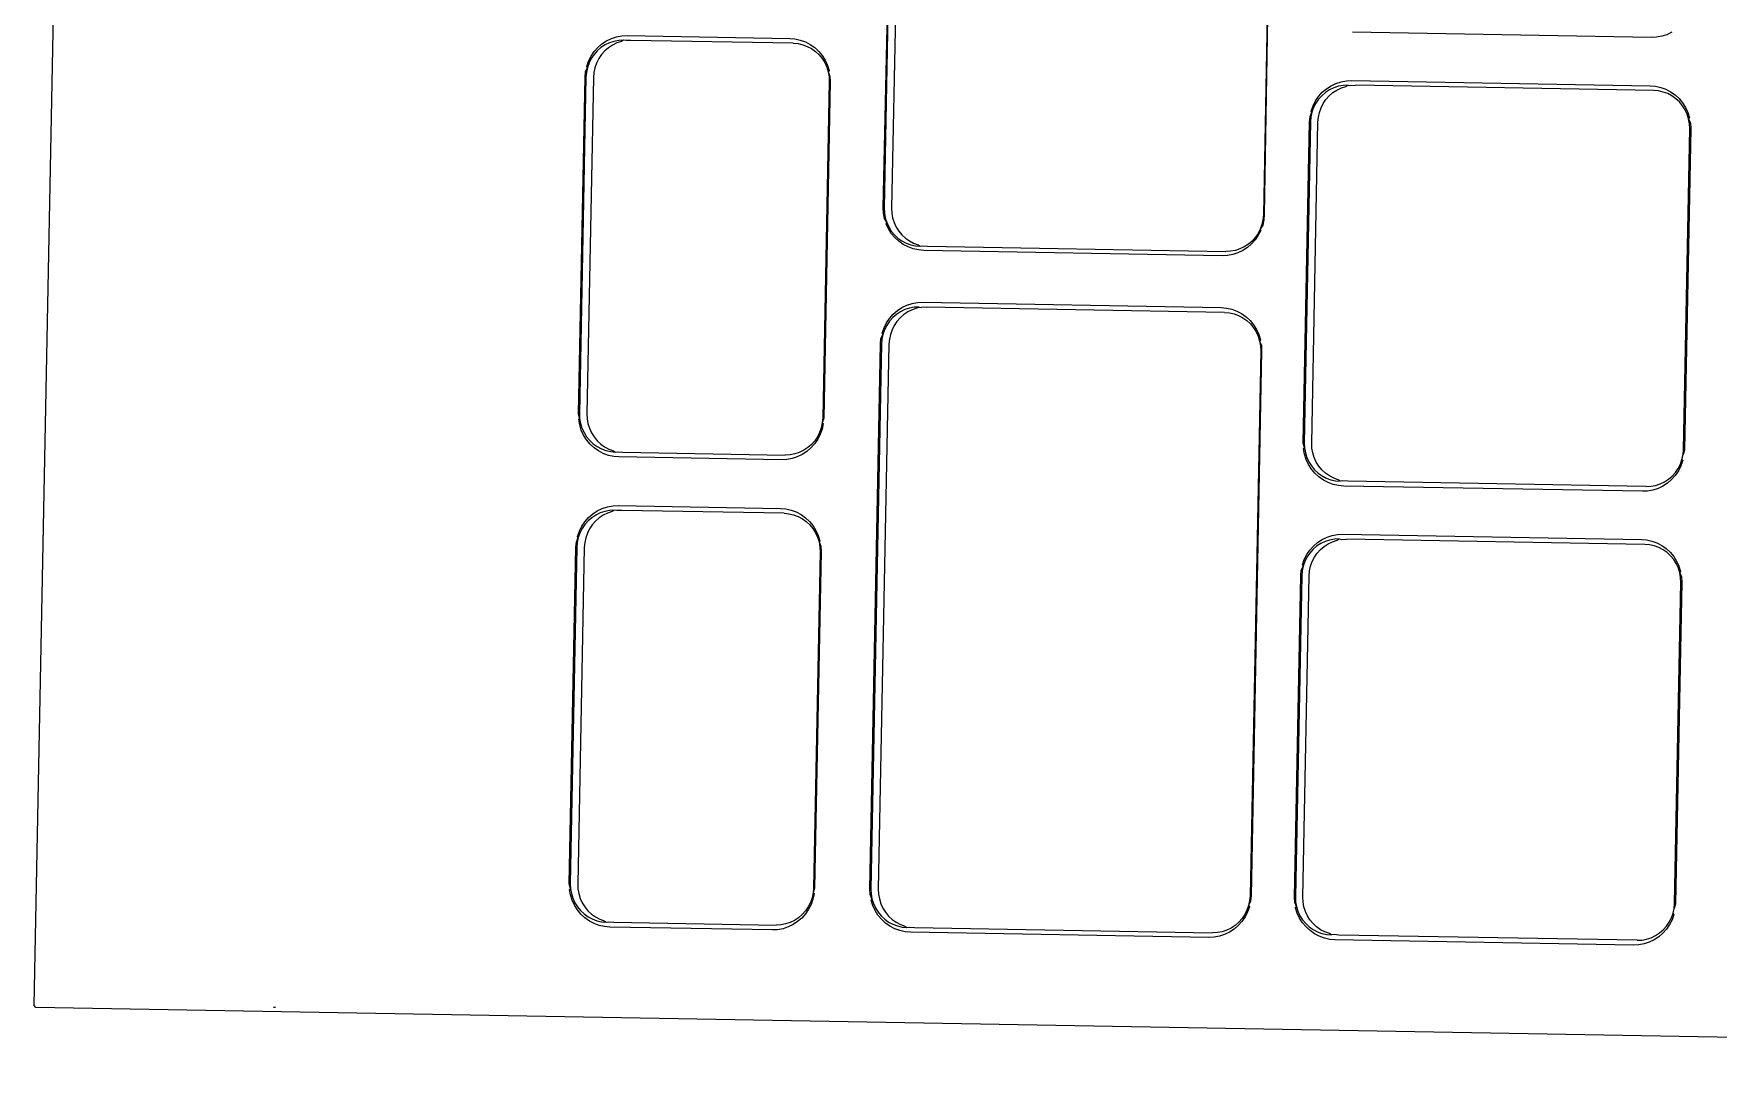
# Model space of a CAD drawing. Header units: millimetres. Extents: x 44692 to 333458, y -26854 to 14445.
# Drawn here: x 314008.7 to 314070.6, y -18852.9 to -18815.2 of the extents above; entities that cross this region are included whole.
import ezdxf

# ---------------------------------------------------------------- set-up
doc = ezdxf.new("R2010")
doc.units = ezdxf.units.MM
doc.header["$LTSCALE"] = 100
doc.layers.add('Muebles', color=112, linetype='Continuous')

msp = doc.modelspace()

# ---------------------------------------------------------------- linework, layer by layer
at = {"layer": 'Muebles'}
for p, q in [((314013.534, -18604.365), (314008.728, -18850.928)), ((314039.952, -18821.621), (314040.217, -18809.832)), ((314040.217, -18809.832), (314039.987, -18821.637)), ((314040.49, -18809.837), (314040.26, -18821.642)), ((314054.154, -18810.078), (314053.924, -18821.883)), ((314054.154, -18810.078), (314053.959, -18821.868)), ((314029.962, -18815.403), (314030.152, -18815.341)), ((314030.152, -18815.341), (314030.348, -18815.305)), ((314030.348, -18815.305), (314030.541, -18815.295)), ((314030.541, -18815.295), (314036.518, -18815.4)), ((314068.178, -18815.369), (314057.206, -18815.175)), ((314068.371, -18815.359), (314068.178, -18815.369)), ((314068.567, -18815.323), (314068.371, -18815.359)), ((314068.757, -18815.262), (314068.567, -18815.323)), ((314068.937, -18815.175), (314068.757, -18815.262)), ((314029.212, -18816.053), (314029.326, -18815.885)), ((314029.324, -18815.99), (314029.223, -18816.139)), ((314029.443, -18815.856), (314029.324, -18815.99)), ((314029.326, -18815.885), (314029.461, -18815.734)), ((314029.579, -18815.739), (314029.443, -18815.856)), ((314029.461, -18815.734), (314029.613, -18815.601)), ((314029.597, -18815.995), (314029.496, -18816.144)), ((314029.727, -18815.641), (314029.579, -18815.739)), ((314029.716, -18815.861), (314029.597, -18815.995)), ((314029.613, -18815.601), (314029.781, -18815.491)), ((314029.852, -18815.744), (314029.716, -18815.861)), ((314029.888, -18815.563), (314029.727, -18815.641)), ((314029.781, -18815.491), (314029.962, -18815.403)), ((314030.001, -18815.645), (314029.852, -18815.744)), ((314030.056, -18815.508), (314029.888, -18815.563)), ((314030.161, -18815.568), (314030.001, -18815.645)), ((314030.23, -18815.475), (314030.056, -18815.508)), ((314030.329, -18815.513), (314030.161, -18815.568)), ((314030.407, -18815.467), (314030.23, -18815.475)), ((314030.407, -18815.467), (314030.329, -18815.513)), ((314030.503, -18815.48), (314030.407, -18815.467)), ((314030.68, -18815.472), (314030.503, -18815.48)), ((314036.645, -18815.577), (314030.68, -18815.472)), ((314036.518, -18815.4), (314036.71, -18815.417)), ((314036.645, -18815.577), (314036.821, -18815.592)), ((314036.71, -18815.417), (314036.905, -18815.46)), ((314036.821, -18815.592), (314036.994, -18815.63)), ((314036.905, -18815.46), (314037.093, -18815.529)), ((314036.994, -18815.63), (314037.16, -18815.691)), ((314037.093, -18815.529), (314037.269, -18815.623)), ((314037.16, -18815.691), (314037.317, -18815.774)), ((314037.269, -18815.623), (314037.433, -18815.739)), ((314037.317, -18815.774), (314037.462, -18815.878)), ((314037.433, -18815.739), (314037.58, -18815.877)), ((314037.462, -18815.878), (314037.593, -18816)), ((314037.58, -18815.877), (314037.709, -18816.033)), ((314037.593, -18816), (314037.707, -18816.138)), ((314029.01, -18816.628), (314029.081, -18816.472)), ((314029.081, -18816.472), (314029.043, -18816.649)), ((314029.053, -18816.428), (314029.12, -18816.235)), ((314029.081, -18816.472), (314029.053, -18816.428)), ((314029.141, -18816.301), (314029.081, -18816.472)), ((314029.12, -18816.235), (314029.212, -18816.053)), ((314029.223, -18816.139), (314029.141, -18816.301)), ((314029.354, -18816.476), (314029.316, -18816.654)), ((314029.414, -18816.306), (314029.354, -18816.476)), ((314029.496, -18816.144), (314029.414, -18816.306)), ((314037.707, -18816.138), (314037.802, -18816.291)), ((314037.709, -18816.033), (314037.816, -18816.205)), ((314037.802, -18816.291), (314037.877, -18816.455)), ((314037.816, -18816.205), (314037.901, -18816.39)), ((314037.877, -18816.455), (314037.931, -18816.628)), ((314037.901, -18816.39), (314037.961, -18816.585)), ((314037.961, -18816.585), (314037.931, -18816.628)), ((314028.752, -18829.199), (314028.993, -18816.826)), ((314029.028, -18816.83), (314028.787, -18829.191)), ((314028.993, -18816.826), (314029.01, -18816.628)), ((314029.043, -18816.649), (314029.028, -18816.83)), ((314029.301, -18816.835), (314029.06, -18829.196)), ((314029.316, -18816.654), (314029.301, -18816.835)), ((314037.97, -18816.987), (314037.729, -18829.349)), ((314038.005, -18816.985), (314037.764, -18829.358)), ((314037.931, -18816.628), (314037.962, -18816.806)), ((314037.931, -18816.628), (314037.996, -18816.786)), ((314037.962, -18816.806), (314037.97, -18816.987)), ((314037.996, -18816.786), (314038.005, -18816.985)), ((314056.244, -18817.249), (314056.412, -18817.14)), ((314056.518, -18817.214), (314056.358, -18817.291)), ((314056.412, -18817.14), (314056.592, -18817.053)), ((314056.686, -18817.159), (314056.518, -18817.214)), ((314056.592, -18817.053), (314056.782, -18816.992)), ((314056.631, -18817.296), (314056.791, -18817.219)), ((314056.86, -18817.127), (314056.686, -18817.159)), ((314056.782, -18816.992), (314056.978, -18816.956)), ((314056.791, -18817.219), (314056.959, -18817.164)), ((314057.037, -18817.119), (314056.86, -18817.127)), ((314056.959, -18817.164), (314057.037, -18817.119)), ((314056.978, -18816.956), (314057.171, -18816.946)), ((314057.037, -18817.119), (314057.133, -18817.132)), ((314057.133, -18817.132), (314057.31, -18817.123)), ((314057.171, -18816.946), (314068.143, -18817.14)), ((314068.271, -18817.317), (314057.31, -18817.123)), ((314068.143, -18817.14), (314068.336, -18817.156)), ((314068.336, -18817.156), (314068.53, -18817.199)), ((314068.53, -18817.199), (314068.717, -18817.267)), ((314055.751, -18817.877), (314055.843, -18817.697)), ((314055.853, -18817.785), (314055.772, -18817.944)), ((314055.843, -18817.697), (314055.957, -18817.53)), ((314055.954, -18817.637), (314055.853, -18817.785)), ((314056.073, -18817.504), (314055.954, -18817.637)), ((314055.957, -18817.53), (314056.092, -18817.38)), ((314056.045, -18817.949), (314056.126, -18817.789)), ((314056.209, -18817.388), (314056.073, -18817.504)), ((314056.092, -18817.38), (314056.244, -18817.249)), ((314056.126, -18817.789), (314056.227, -18817.642)), ((314056.358, -18817.291), (314056.209, -18817.388)), ((314056.227, -18817.642), (314056.346, -18817.509)), ((314056.346, -18817.509), (314056.482, -18817.393)), ((314056.482, -18817.393), (314056.631, -18817.296)), ((314068.447, -18817.332), (314068.271, -18817.317)), ((314068.619, -18817.37), (314068.447, -18817.332)), ((314068.786, -18817.43), (314068.619, -18817.37)), ((314068.717, -18817.267), (314068.894, -18817.36)), ((314068.943, -18817.513), (314068.786, -18817.43)), ((314068.894, -18817.36), (314069.058, -18817.475)), ((314069.088, -18817.615), (314068.943, -18817.513)), ((314069.058, -18817.475), (314069.205, -18817.612)), ((314069.218, -18817.736), (314069.088, -18817.615)), ((314069.205, -18817.612), (314069.334, -18817.766)), ((314069.332, -18817.873), (314069.218, -18817.736)), ((314069.334, -18817.766), (314069.441, -18817.937)), ((314055.393, -18830.28), (314055.624, -18818.463)), ((314055.659, -18818.468), (314055.429, -18830.273)), ((314055.624, -18818.463), (314055.64, -18818.267)), ((314055.64, -18818.267), (314055.712, -18818.113)), ((314055.674, -18818.289), (314055.659, -18818.468)), ((314055.712, -18818.113), (314055.674, -18818.289)), ((314055.683, -18818.068), (314055.751, -18817.877)), ((314055.712, -18818.113), (314055.683, -18818.068)), ((314055.702, -18830.278), (314055.932, -18818.473)), ((314055.772, -18817.944), (314055.712, -18818.113)), ((314055.932, -18818.473), (314055.947, -18818.294)), ((314055.947, -18818.294), (314055.985, -18818.118)), ((314055.985, -18818.118), (314056.045, -18817.949)), ((314069.428, -18818.024), (314069.332, -18817.873)), ((314069.503, -18818.187), (314069.428, -18818.024)), ((314069.441, -18817.937), (314069.526, -18818.12)), ((314069.556, -18818.358), (314069.503, -18818.187)), ((314069.526, -18818.12), (314069.587, -18818.314)), ((314069.587, -18818.314), (314069.556, -18818.358)), ((314069.587, -18818.534), (314069.556, -18818.358)), ((314069.556, -18818.358), (314069.622, -18818.513)), ((314069.365, -18830.519), (314069.595, -18818.714)), ((314069.631, -18818.71), (314069.4, -18830.533)), ((314069.595, -18818.714), (314069.587, -18818.534)), ((314069.622, -18818.513), (314069.631, -18818.71)), ((314039.961, -18821.818), (314039.952, -18821.621)), ((314039.996, -18822.017), (314039.961, -18821.818)), ((314039.987, -18821.637), (314039.995, -18821.817)), ((314039.995, -18821.817), (314040.026, -18821.993)), ((314040.08, -18822.164), (314039.996, -18822.017)), ((314040.026, -18821.993), (314040.08, -18822.164)), ((314040.057, -18822.211), (314040.08, -18822.164)), ((314040.08, -18822.164), (314040.155, -18822.327)), ((314040.26, -18821.642), (314040.268, -18821.821)), ((314040.268, -18821.821), (314040.299, -18821.998)), ((314040.299, -18821.998), (314040.353, -18822.169)), ((314040.353, -18822.169), (314040.428, -18822.332)), ((314053.909, -18822.062), (314053.871, -18822.238)), ((314053.943, -18822.064), (314053.9, -18822.263)), ((314053.924, -18821.883), (314053.909, -18822.062)), ((314053.959, -18821.868), (314053.943, -18822.064)), ((314040.141, -18822.394), (314040.057, -18822.211)), ((314040.249, -18822.565), (314040.141, -18822.394)), ((314040.155, -18822.327), (314040.25, -18822.478)), ((314040.378, -18822.72), (314040.249, -18822.565)), ((314040.25, -18822.478), (314040.364, -18822.615)), ((314040.364, -18822.615), (314040.494, -18822.736)), ((314040.525, -18822.856), (314040.378, -18822.72)), ((314040.428, -18822.332), (314040.523, -18822.483)), ((314040.494, -18822.736), (314040.64, -18822.838)), ((314040.523, -18822.483), (314040.637, -18822.62)), ((314040.637, -18822.62), (314040.768, -18822.741)), ((314040.768, -18822.741), (314040.913, -18822.843)), ((314053.626, -18822.801), (314053.491, -18822.951)), ((314053.628, -18822.714), (314053.509, -18822.847)), ((314053.74, -18822.634), (314053.626, -18822.801)), ((314053.729, -18822.566), (314053.628, -18822.714)), ((314053.811, -18822.407), (314053.729, -18822.566)), ((314053.832, -18822.454), (314053.74, -18822.634)), ((314053.871, -18822.238), (314053.811, -18822.407)), ((314053.9, -18822.263), (314053.811, -18822.407)), ((314053.811, -18822.407), (314053.832, -18822.454)), ((314040.688, -18822.971), (314040.525, -18822.856)), ((314040.64, -18822.838), (314040.797, -18822.921)), ((314040.865, -18823.064), (314040.688, -18822.971)), ((314040.797, -18822.921), (314040.963, -18822.981)), ((314041.053, -18823.132), (314040.865, -18823.064)), ((314040.913, -18822.843), (314041.07, -18822.925)), ((314040.963, -18822.981), (314041.136, -18823.019)), ((314041.247, -18823.175), (314041.053, -18823.132)), ((314041.07, -18822.925), (314041.236, -18822.986)), ((314041.136, -18823.019), (314041.312, -18823.034)), ((314041.236, -18822.986), (314041.312, -18823.034)), ((314041.44, -18823.191), (314041.247, -18823.175)), ((314041.312, -18823.034), (314041.409, -18823.024)), ((314041.409, -18823.024), (314041.585, -18823.039)), ((314052.411, -18823.385), (314041.44, -18823.191)), ((314041.585, -18823.039), (314052.545, -18823.232)), ((314052.605, -18823.375), (314052.411, -18823.385)), ((314052.722, -18823.224), (314052.545, -18823.232)), ((314052.801, -18823.339), (314052.605, -18823.375)), ((314052.896, -18823.192), (314052.722, -18823.224)), ((314052.99, -18823.278), (314052.801, -18823.339)), ((314053.065, -18823.137), (314052.896, -18823.192)), ((314053.171, -18823.191), (314052.99, -18823.278)), ((314053.225, -18823.06), (314053.065, -18823.137)), ((314053.339, -18823.082), (314053.171, -18823.191)), ((314053.374, -18822.963), (314053.225, -18823.06)), ((314053.491, -18822.951), (314053.339, -18823.082)), ((314053.509, -18822.847), (314053.374, -18822.963)), ((314040.642, -18825.293), (314040.823, -18825.206)), ((314040.823, -18825.206), (314041.013, -18825.144)), ((314041.092, -18825.281), (314040.917, -18825.313)), ((314041.013, -18825.144), (314041.209, -18825.107)), ((314041.268, -18825.272), (314041.092, -18825.281)), ((314041.268, -18825.272), (314041.19, -18825.318)), ((314041.209, -18825.107), (314041.403, -18825.098)), ((314041.268, -18825.272), (314041.365, -18825.286)), ((314041.541, -18825.277), (314041.365, -18825.286)), ((314041.403, -18825.098), (314052.374, -18825.291)), ((314052.502, -18825.47), (314041.541, -18825.277)), ((314039.982, -18826.038), (314040.074, -18825.856)), ((314040.074, -18825.856), (314040.188, -18825.688)), ((314040.185, -18825.796), (314040.084, -18825.945)), ((314040.304, -18825.661), (314040.185, -18825.796)), ((314040.188, -18825.688), (314040.322, -18825.536)), ((314040.44, -18825.544), (314040.304, -18825.661)), ((314040.322, -18825.536), (314040.475, -18825.404)), ((314040.458, -18825.801), (314040.357, -18825.95)), ((314040.589, -18825.446), (314040.44, -18825.544)), ((314040.578, -18825.666), (314040.458, -18825.801)), ((314040.475, -18825.404), (314040.642, -18825.293)), ((314040.713, -18825.549), (314040.578, -18825.666)), ((314040.749, -18825.368), (314040.589, -18825.446)), ((314040.862, -18825.451), (314040.713, -18825.549)), ((314040.917, -18825.313), (314040.749, -18825.368)), ((314041.022, -18825.373), (314040.862, -18825.451)), ((314041.19, -18825.318), (314041.022, -18825.373)), ((314052.374, -18825.291), (314052.567, -18825.308)), ((314052.502, -18825.47), (314052.678, -18825.485)), ((314052.567, -18825.308), (314052.762, -18825.351)), ((314052.678, -18825.485), (314052.851, -18825.524)), ((314052.762, -18825.351), (314052.949, -18825.42)), ((314052.851, -18825.524), (314053.017, -18825.585)), ((314052.949, -18825.42), (314053.126, -18825.514)), ((314053.017, -18825.585), (314053.174, -18825.668)), ((314053.126, -18825.514), (314053.29, -18825.63)), ((314053.174, -18825.668), (314053.319, -18825.771)), ((314053.29, -18825.63), (314053.437, -18825.768)), ((314053.319, -18825.771), (314053.45, -18825.893)), ((314053.437, -18825.768), (314053.565, -18825.924)), ((314053.45, -18825.893), (314053.563, -18826.032)), ((314039.855, -18826.629), (314039.871, -18826.43)), ((314039.871, -18826.43), (314039.943, -18826.277)), ((314039.905, -18826.454), (314039.889, -18826.635)), ((314039.943, -18826.277), (314039.905, -18826.454)), ((314039.914, -18826.23), (314039.982, -18826.038)), ((314039.943, -18826.277), (314039.914, -18826.23)), ((314040.003, -18826.106), (314039.943, -18826.277)), ((314040.084, -18825.945), (314040.003, -18826.106)), ((314040.178, -18826.459), (314040.163, -18826.64)), ((314040.216, -18826.282), (314040.178, -18826.459)), ((314040.276, -18826.111), (314040.216, -18826.282)), ((314040.357, -18825.95), (314040.276, -18826.111)), ((314053.563, -18826.032), (314053.659, -18826.184)), ((314053.565, -18825.924), (314053.673, -18826.096)), ((314053.659, -18826.184), (314053.734, -18826.348)), ((314053.673, -18826.096), (314053.757, -18826.281)), ((314053.734, -18826.348), (314053.787, -18826.521)), ((314053.757, -18826.281), (314053.818, -18826.476)), ((314053.818, -18826.476), (314053.787, -18826.521)), ((314053.787, -18826.521), (314053.818, -18826.7)), ((314053.787, -18826.521), (314053.853, -18826.677)), ((314039.464, -18846.667), (314039.855, -18826.629)), ((314039.889, -18826.635), (314039.499, -18846.662)), ((314040.163, -18826.64), (314039.772, -18846.667)), ((314053.826, -18826.881), (314053.436, -18846.908)), ((314053.861, -18826.876), (314053.471, -18846.915)), ((314053.818, -18826.7), (314053.826, -18826.881)), ((314053.853, -18826.677), (314053.861, -18826.876)), ((314028.795, -18829.373), (314028.752, -18829.199)), ((314028.761, -18829.398), (314028.795, -18829.373)), ((314028.796, -18829.599), (314028.761, -18829.398)), ((314028.787, -18829.191), (314028.795, -18829.373)), ((314028.795, -18829.373), (314028.826, -18829.551)), ((314028.856, -18829.794), (314028.796, -18829.599)), ((314028.826, -18829.551), (314028.88, -18829.724)), ((314029.06, -18829.196), (314029.068, -18829.377)), ((314029.068, -18829.377), (314029.099, -18829.556)), ((314029.099, -18829.556), (314029.153, -18829.729)), ((314037.714, -18829.53), (314037.676, -18829.707)), ((314037.747, -18829.556), (314037.704, -18829.756)), ((314037.729, -18829.349), (314037.714, -18829.53)), ((314037.764, -18829.358), (314037.714, -18829.53)), ((314037.714, -18829.53), (314037.747, -18829.556)), ((314028.941, -18829.979), (314028.856, -18829.794)), ((314028.88, -18829.724), (314028.955, -18829.888)), ((314029.048, -18830.151), (314028.941, -18829.979)), ((314028.955, -18829.888), (314029.05, -18830.041)), ((314029.177, -18830.307), (314029.048, -18830.151)), ((314029.05, -18830.041), (314029.164, -18830.179)), ((314029.153, -18829.729), (314029.228, -18829.893)), ((314029.164, -18830.179), (314029.295, -18830.301)), ((314029.228, -18829.893), (314029.323, -18830.045)), ((314029.323, -18830.045), (314029.437, -18830.184)), ((314029.437, -18830.184), (314029.568, -18830.306)), ((314037.433, -18830.188), (314037.314, -18830.323)), ((314037.545, -18830.131), (314037.431, -18830.299)), ((314037.534, -18830.039), (314037.433, -18830.188)), ((314037.616, -18829.878), (314037.534, -18830.039)), ((314037.636, -18829.949), (314037.545, -18830.131)), ((314037.676, -18829.707), (314037.616, -18829.878)), ((314037.704, -18829.756), (314037.636, -18829.949)), ((314029.324, -18830.445), (314029.177, -18830.307)), ((314029.295, -18830.301), (314029.44, -18830.404)), ((314029.487, -18830.561), (314029.324, -18830.445)), ((314029.44, -18830.404), (314029.597, -18830.487)), ((314029.664, -18830.655), (314029.487, -18830.561)), ((314029.568, -18830.306), (314029.713, -18830.409)), ((314029.597, -18830.487), (314029.763, -18830.549)), ((314029.852, -18830.724), (314029.664, -18830.655)), ((314029.713, -18830.409), (314029.87, -18830.492)), ((314029.763, -18830.549), (314029.936, -18830.587)), ((314030.046, -18830.767), (314029.852, -18830.724)), ((314029.87, -18830.492), (314030.036, -18830.553)), ((314029.936, -18830.587), (314030.112, -18830.602)), ((314030.036, -18830.553), (314030.112, -18830.602)), ((314030.239, -18830.783), (314030.046, -18830.767)), ((314030.112, -18830.602), (314030.209, -18830.592)), ((314030.209, -18830.592), (314030.385, -18830.607)), ((314036.216, -18830.889), (314030.239, -18830.783)), ((314030.385, -18830.607), (314036.35, -18830.712)), ((314036.527, -18830.703), (314036.35, -18830.712)), ((314036.605, -18830.843), (314036.409, -18830.879)), ((314036.701, -18830.671), (314036.527, -18830.703)), ((314036.795, -18830.78), (314036.605, -18830.843)), ((314036.869, -18830.616), (314036.701, -18830.671)), ((314036.976, -18830.693), (314036.795, -18830.78)), ((314037.029, -18830.538), (314036.869, -18830.616)), ((314037.144, -18830.583), (314036.976, -18830.693)), ((314037.178, -18830.44), (314037.029, -18830.538)), ((314037.296, -18830.45), (314037.144, -18830.583)), ((314037.314, -18830.323), (314037.178, -18830.44)), ((314037.431, -18830.299), (314037.296, -18830.45)), ((314055.437, -18830.453), (314055.393, -18830.28)), ((314055.402, -18830.477), (314055.437, -18830.453)), ((314055.437, -18830.677), (314055.402, -18830.477)), ((314055.429, -18830.273), (314055.437, -18830.453)), ((314055.437, -18830.453), (314055.468, -18830.63)), ((314055.498, -18830.871), (314055.437, -18830.677)), ((314055.468, -18830.63), (314055.521, -18830.801)), ((314055.521, -18830.801), (314055.596, -18830.963)), ((314055.71, -18830.458), (314055.702, -18830.278)), ((314055.741, -18830.634), (314055.71, -18830.458)), ((314055.794, -18830.806), (314055.741, -18830.634)), ((314055.869, -18830.968), (314055.794, -18830.806)), ((314069.312, -18830.874), (314069.35, -18830.698)), ((314069.35, -18830.698), (314069.365, -18830.519)), ((314069.4, -18830.533), (314069.35, -18830.698)), ((314036.409, -18830.879), (314036.216, -18830.889)), ((314055.583, -18831.054), (314055.498, -18830.871)), ((314055.69, -18831.225), (314055.583, -18831.054)), ((314055.596, -18830.963), (314055.692, -18831.114)), ((314055.819, -18831.379), (314055.69, -18831.225)), ((314055.692, -18831.114), (314055.805, -18831.251)), ((314055.805, -18831.251), (314055.936, -18831.372)), ((314055.966, -18831.516), (314055.819, -18831.379)), ((314055.965, -18831.119), (314055.869, -18830.968)), ((314055.936, -18831.372), (314056.081, -18831.475)), ((314056.079, -18831.256), (314055.965, -18831.119)), ((314056.209, -18831.377), (314056.079, -18831.256)), ((314056.081, -18831.475), (314056.238, -18831.557)), ((314056.354, -18831.479), (314056.209, -18831.377)), ((314056.511, -18831.562), (314056.354, -18831.479)), ((314069.067, -18831.461), (314068.932, -18831.611)), ((314068.951, -18831.483), (314069.07, -18831.35)), ((314069.181, -18831.294), (314069.067, -18831.461)), ((314069.07, -18831.35), (314069.171, -18831.203)), ((314069.171, -18831.203), (314069.252, -18831.043)), ((314069.273, -18831.114), (314069.181, -18831.294)), ((314069.252, -18831.043), (314069.312, -18830.874)), ((314069.343, -18830.917), (314069.273, -18831.114)), ((314069.312, -18830.874), (314069.343, -18830.917)), ((314056.13, -18831.631), (314055.966, -18831.516)), ((314056.306, -18831.724), (314056.13, -18831.631)), ((314056.238, -18831.557), (314056.405, -18831.618)), ((314056.494, -18831.792), (314056.306, -18831.724)), ((314056.405, -18831.618), (314056.577, -18831.656)), ((314056.688, -18831.835), (314056.494, -18831.792)), ((314056.678, -18831.622), (314056.511, -18831.562)), ((314056.577, -18831.656), (314056.753, -18831.671)), ((314056.753, -18831.671), (314056.678, -18831.622)), ((314056.881, -18831.851), (314056.688, -18831.835)), ((314056.85, -18831.66), (314056.753, -18831.671)), ((314057.026, -18831.675), (314056.85, -18831.66)), ((314067.852, -18832.045), (314056.881, -18831.851)), ((314067.987, -18831.869), (314057.026, -18831.675)), ((314068.046, -18832.035), (314067.852, -18832.045)), ((314067.987, -18831.869), (314068.164, -18831.86)), ((314068.242, -18831.999), (314068.046, -18832.035)), ((314068.164, -18831.86), (314068.338, -18831.828)), ((314068.432, -18831.938), (314068.242, -18831.999)), ((314068.338, -18831.828), (314068.506, -18831.773)), ((314068.612, -18831.851), (314068.432, -18831.938)), ((314068.506, -18831.773), (314068.666, -18831.697)), ((314068.78, -18831.742), (314068.612, -18831.851)), ((314068.666, -18831.697), (314068.815, -18831.599)), ((314068.932, -18831.611), (314068.78, -18831.742)), ((314068.815, -18831.599), (314068.951, -18831.483)), ((314029.444, -18832.767), (314029.625, -18832.68)), ((314029.625, -18832.68), (314029.815, -18832.617)), ((314029.815, -18832.617), (314030.011, -18832.581)), ((314030.011, -18832.581), (314030.205, -18832.571)), ((314030.205, -18832.571), (314036.181, -18832.677)), ((314036.181, -18832.677), (314036.374, -18832.693)), ((314036.374, -18832.693), (314036.568, -18832.736)), ((314028.784, -18833.511), (314028.876, -18833.329)), ((314028.876, -18833.329), (314028.99, -18833.161)), ((314028.987, -18833.266), (314028.886, -18833.416)), ((314029.106, -18833.132), (314028.987, -18833.266)), ((314028.99, -18833.161), (314029.124, -18833.01)), ((314029.242, -18833.015), (314029.106, -18833.132)), ((314029.124, -18833.01), (314029.277, -18832.878)), ((314029.26, -18833.271), (314029.159, -18833.42)), ((314029.391, -18832.917), (314029.242, -18833.015)), ((314029.38, -18833.137), (314029.26, -18833.271)), ((314029.277, -18832.878), (314029.444, -18832.767)), ((314029.515, -18833.02), (314029.38, -18833.137)), ((314029.551, -18832.839), (314029.391, -18832.917)), ((314029.664, -18832.921), (314029.515, -18833.02)), ((314029.719, -18832.784), (314029.551, -18832.839)), ((314029.824, -18832.844), (314029.664, -18832.921)), ((314029.894, -18832.751), (314029.719, -18832.784)), ((314029.992, -18832.789), (314029.824, -18832.844)), ((314030.07, -18832.743), (314029.894, -18832.751)), ((314030.07, -18832.743), (314029.992, -18832.789)), ((314030.167, -18832.756), (314030.07, -18832.743)), ((314030.343, -18832.748), (314030.167, -18832.756)), ((314036.308, -18832.853), (314030.343, -18832.748)), ((314036.308, -18832.853), (314036.484, -18832.868)), ((314036.484, -18832.868), (314036.657, -18832.906)), ((314036.568, -18832.736), (314036.756, -18832.805)), ((314036.657, -18832.906), (314036.824, -18832.967)), ((314036.756, -18832.805), (314036.933, -18832.899)), ((314036.824, -18832.967), (314036.981, -18833.051)), ((314036.933, -18832.899), (314037.096, -18833.016)), ((314036.981, -18833.051), (314037.126, -18833.154)), ((314037.096, -18833.016), (314037.243, -18833.153)), ((314037.126, -18833.154), (314037.256, -18833.276)), ((314037.243, -18833.153), (314037.372, -18833.309)), ((314037.256, -18833.276), (314037.37, -18833.414)), ((314037.372, -18833.309), (314037.479, -18833.481)), ((314028.657, -18834.102), (314028.673, -18833.904)), ((314028.673, -18833.904), (314028.745, -18833.748)), ((314028.707, -18833.925), (314028.691, -18834.106)), ((314028.745, -18833.748), (314028.707, -18833.925)), ((314028.716, -18833.704), (314028.784, -18833.511)), ((314028.745, -18833.748), (314028.716, -18833.704)), ((314028.805, -18833.577), (314028.745, -18833.748)), ((314028.886, -18833.416), (314028.805, -18833.577)), ((314028.98, -18833.93), (314028.965, -18834.111)), ((314029.018, -18833.752), (314028.98, -18833.93)), ((314029.078, -18833.582), (314029.018, -18833.752)), ((314029.159, -18833.42), (314029.078, -18833.582)), ((314037.37, -18833.414), (314037.465, -18833.567)), ((314037.465, -18833.567), (314037.54, -18833.731)), ((314037.479, -18833.481), (314037.564, -18833.666)), ((314037.54, -18833.731), (314037.594, -18833.904)), ((314037.564, -18833.666), (314037.624, -18833.861)), ((314037.624, -18833.861), (314037.594, -18833.904)), ((314037.594, -18833.904), (314037.625, -18834.082)), ((314037.594, -18833.904), (314037.659, -18834.062)), ((314055.767, -18834.056), (314055.919, -18833.925)), ((314055.919, -18833.925), (314056.087, -18833.816)), ((314056.193, -18833.892), (314056.033, -18833.968)), ((314056.087, -18833.816), (314056.267, -18833.729)), ((314056.361, -18833.837), (314056.193, -18833.892)), ((314056.267, -18833.729), (314056.457, -18833.668)), ((314056.306, -18833.973), (314056.466, -18833.897)), ((314056.535, -18833.805), (314056.361, -18833.837)), ((314056.457, -18833.668), (314056.653, -18833.632)), ((314056.466, -18833.897), (314056.634, -18833.842)), ((314056.712, -18833.796), (314056.535, -18833.805)), ((314056.634, -18833.842), (314056.712, -18833.796)), ((314056.653, -18833.632), (314056.846, -18833.622)), ((314056.712, -18833.796), (314056.808, -18833.81)), ((314056.808, -18833.81), (314056.985, -18833.801)), ((314056.846, -18833.622), (314067.818, -18833.816)), ((314067.945, -18833.995), (314056.985, -18833.801)), ((314067.818, -18833.816), (314068.011, -18833.832)), ((314068.011, -18833.832), (314068.205, -18833.875)), ((314068.205, -18833.875), (314068.392, -18833.943)), ((314068.392, -18833.943), (314068.569, -18834.036)), ((314028.415, -18846.475), (314028.657, -18834.102)), ((314028.691, -18834.106), (314028.451, -18846.467)), ((314028.965, -18834.111), (314028.724, -18846.472)), ((314037.633, -18834.264), (314037.392, -18846.625)), ((314037.668, -18834.261), (314037.427, -18846.634)), ((314037.625, -18834.082), (314037.633, -18834.264)), ((314037.659, -18834.062), (314037.668, -18834.261)), ((314055.358, -18834.744), (314055.426, -18834.553)), ((314055.426, -18834.553), (314055.518, -18834.373)), ((314055.528, -18834.462), (314055.447, -18834.622)), ((314055.518, -18834.373), (314055.632, -18834.206)), ((314055.629, -18834.315), (314055.528, -18834.462)), ((314055.748, -18834.182), (314055.629, -18834.315)), ((314055.632, -18834.206), (314055.767, -18834.056)), ((314055.72, -18834.627), (314055.801, -18834.467)), ((314055.884, -18834.066), (314055.748, -18834.182)), ((314055.801, -18834.467), (314055.902, -18834.32)), ((314056.033, -18833.968), (314055.884, -18834.066)), ((314055.902, -18834.32), (314056.021, -18834.187)), ((314056.021, -18834.187), (314056.157, -18834.07)), ((314056.157, -18834.07), (314056.306, -18833.973)), ((314068.122, -18834.009), (314067.945, -18833.995)), ((314068.294, -18834.048), (314068.122, -18834.009)), ((314068.461, -18834.108), (314068.294, -18834.048)), ((314068.618, -18834.19), (314068.461, -18834.108)), ((314068.569, -18834.036), (314068.733, -18834.151)), ((314068.763, -18834.293), (314068.618, -18834.19)), ((314068.733, -18834.151), (314068.88, -18834.287)), ((314068.893, -18834.414), (314068.763, -18834.293)), ((314068.88, -18834.287), (314069.009, -18834.442)), ((314069.007, -18834.551), (314068.893, -18834.414)), ((314069.103, -18834.702), (314069.007, -18834.551)), ((314069.009, -18834.442), (314069.116, -18834.613)), ((314055.068, -18846.956), (314055.299, -18835.139)), ((314055.334, -18835.146), (314055.103, -18846.951)), ((314055.299, -18835.139), (314055.315, -18834.943)), ((314055.315, -18834.943), (314055.387, -18834.791)), ((314055.349, -18834.967), (314055.334, -18835.146)), ((314055.387, -18834.791), (314055.349, -18834.967)), ((314055.387, -18834.791), (314055.358, -18834.744)), ((314055.376, -18846.956), (314055.607, -18835.151)), ((314055.447, -18834.622), (314055.387, -18834.791)), ((314055.607, -18835.151), (314055.622, -18834.972)), ((314055.622, -18834.972), (314055.66, -18834.796)), ((314055.66, -18834.796), (314055.72, -18834.627)), ((314069.178, -18834.864), (314069.103, -18834.702)), ((314069.116, -18834.613), (314069.201, -18834.796)), ((314069.231, -18835.035), (314069.178, -18834.864)), ((314069.201, -18834.796), (314069.262, -18834.99)), ((314069.262, -18834.99), (314069.231, -18835.035)), ((314069.262, -18835.212), (314069.231, -18835.035)), ((314069.231, -18835.035), (314069.297, -18835.189)), ((314069.297, -18835.189), (314069.306, -18835.386)), ((314069.04, -18847.197), (314069.27, -18835.392)), ((314069.306, -18835.386), (314069.075, -18847.209)), ((314069.27, -18835.392), (314069.262, -18835.212)), ((314028.459, -18846.649), (314028.415, -18846.475)), ((314028.424, -18846.674), (314028.459, -18846.649)), ((314028.459, -18846.875), (314028.424, -18846.674)), ((314028.451, -18846.467), (314028.459, -18846.649)), ((314028.459, -18846.649), (314028.49, -18846.827)), ((314028.519, -18847.07), (314028.459, -18846.875)), ((314028.49, -18846.827), (314028.543, -18847)), ((314028.724, -18846.472), (314028.732, -18846.653)), ((314028.732, -18846.653), (314028.763, -18846.832)), ((314028.763, -18846.832), (314028.816, -18847.005)), ((314037.377, -18846.806), (314037.339, -18846.983)), ((314037.41, -18846.832), (314037.368, -18847.032)), ((314037.392, -18846.625), (314037.377, -18846.806)), ((314037.427, -18846.634), (314037.377, -18846.806)), ((314037.377, -18846.806), (314037.41, -18846.832)), ((314039.473, -18846.866), (314039.464, -18846.667)), ((314039.538, -18847.022), (314039.473, -18846.866)), ((314039.499, -18846.662), (314039.507, -18846.843)), ((314039.507, -18846.843), (314039.538, -18847.022)), ((314039.772, -18846.667), (314039.78, -18846.848)), ((314039.78, -18846.848), (314039.811, -18847.027)), ((314053.436, -18846.908), (314053.421, -18847.089)), ((314053.471, -18846.915), (314053.454, -18847.113)), ((314055.077, -18847.153), (314055.068, -18846.956)), ((314055.103, -18846.951), (314055.112, -18847.131)), ((314055.385, -18847.135), (314055.376, -18846.956)), ((314028.604, -18847.255), (314028.519, -18847.07)), ((314028.543, -18847), (314028.618, -18847.164)), ((314028.712, -18847.427), (314028.604, -18847.255)), ((314028.618, -18847.164), (314028.713, -18847.317)), ((314028.84, -18847.583), (314028.712, -18847.427)), ((314028.713, -18847.317), (314028.827, -18847.455)), ((314028.816, -18847.005), (314028.891, -18847.169)), ((314028.827, -18847.455), (314028.958, -18847.577)), ((314028.891, -18847.169), (314028.986, -18847.321)), ((314028.958, -18847.577), (314029.103, -18847.68)), ((314028.986, -18847.321), (314029.1, -18847.46)), ((314029.1, -18847.46), (314029.231, -18847.582)), ((314037.094, -18847.575), (314036.959, -18847.727)), ((314037.096, -18847.464), (314036.977, -18847.599)), ((314037.208, -18847.407), (314037.094, -18847.575)), ((314037.197, -18847.315), (314037.096, -18847.464)), ((314037.279, -18847.154), (314037.197, -18847.315)), ((314037.3, -18847.225), (314037.208, -18847.407)), ((314037.339, -18846.983), (314037.279, -18847.154)), ((314037.368, -18847.032), (314037.3, -18847.225)), ((314039.508, -18847.067), (314039.538, -18847.022)), ((314039.568, -18847.262), (314039.508, -18847.067)), ((314039.538, -18847.022), (314039.592, -18847.195)), ((314039.653, -18847.447), (314039.568, -18847.262)), ((314039.592, -18847.195), (314039.667, -18847.359)), ((314039.76, -18847.619), (314039.653, -18847.447)), ((314039.667, -18847.359), (314039.762, -18847.511)), ((314039.762, -18847.511), (314039.876, -18847.65)), ((314039.811, -18847.027), (314039.865, -18847.2)), ((314039.865, -18847.2), (314039.94, -18847.364)), ((314039.94, -18847.364), (314040.035, -18847.516)), ((314040.035, -18847.516), (314040.149, -18847.655)), ((314053.323, -18847.437), (314053.241, -18847.598)), ((314053.344, -18847.505), (314053.252, -18847.687)), ((314053.383, -18847.266), (314053.323, -18847.437)), ((314053.412, -18847.313), (314053.344, -18847.505)), ((314053.421, -18847.089), (314053.383, -18847.266)), ((314053.454, -18847.113), (314053.383, -18847.266)), ((314053.383, -18847.266), (314053.412, -18847.313)), ((314055.143, -18847.307), (314055.077, -18847.153)), ((314055.112, -18847.131), (314055.143, -18847.307)), ((314055.112, -18847.353), (314055.143, -18847.307)), ((314055.173, -18847.547), (314055.112, -18847.353)), ((314055.143, -18847.307), (314055.196, -18847.479)), ((314055.258, -18847.73), (314055.173, -18847.547)), ((314055.196, -18847.479), (314055.271, -18847.641)), ((314055.416, -18847.312), (314055.385, -18847.135)), ((314055.469, -18847.483), (314055.416, -18847.312)), ((314055.544, -18847.646), (314055.469, -18847.483)), ((314068.927, -18847.721), (314068.987, -18847.552)), ((314068.987, -18847.552), (314069.025, -18847.376)), ((314068.987, -18847.552), (314069.018, -18847.593)), ((314069.025, -18847.376), (314069.04, -18847.197)), ((314069.075, -18847.209), (314069.025, -18847.376)), ((314028.987, -18847.721), (314028.84, -18847.583)), ((314029.151, -18847.837), (314028.987, -18847.721)), ((314029.103, -18847.68), (314029.26, -18847.763)), ((314029.328, -18847.931), (314029.151, -18847.837)), ((314029.231, -18847.582), (314029.376, -18847.685)), ((314029.26, -18847.763), (314029.426, -18847.825)), ((314029.515, -18848), (314029.328, -18847.931)), ((314029.376, -18847.685), (314029.533, -18847.768)), ((314029.426, -18847.825), (314029.599, -18847.863)), ((314029.71, -18848.043), (314029.515, -18848)), ((314029.533, -18847.768), (314029.699, -18847.829)), ((314029.599, -18847.863), (314029.775, -18847.878)), ((314029.699, -18847.829), (314029.775, -18847.878)), ((314029.903, -18848.06), (314029.71, -18848.043)), ((314029.775, -18847.878), (314029.872, -18847.868)), ((314029.872, -18847.868), (314030.048, -18847.883)), ((314035.879, -18848.165), (314029.903, -18848.06)), ((314030.048, -18847.883), (314036.013, -18847.988)), ((314036.072, -18848.156), (314035.879, -18848.165)), ((314036.19, -18847.979), (314036.013, -18847.988)), ((314036.269, -18848.119), (314036.072, -18848.156)), ((314036.364, -18847.947), (314036.19, -18847.979)), ((314036.458, -18848.057), (314036.269, -18848.119)), ((314036.533, -18847.892), (314036.364, -18847.947)), ((314036.639, -18847.969), (314036.458, -18848.057)), ((314036.693, -18847.814), (314036.533, -18847.892)), ((314036.807, -18847.859), (314036.639, -18847.969)), ((314036.842, -18847.716), (314036.693, -18847.814)), ((314036.959, -18847.727), (314036.807, -18847.859)), ((314036.977, -18847.599), (314036.842, -18847.716)), ((314039.889, -18847.775), (314039.76, -18847.619)), ((314039.876, -18847.65), (314040.006, -18847.772)), ((314040.036, -18847.913), (314039.889, -18847.775)), ((314040.006, -18847.772), (314040.152, -18847.875)), ((314040.199, -18848.03), (314040.036, -18847.913)), ((314040.149, -18847.655), (314040.28, -18847.777)), ((314040.152, -18847.875), (314040.309, -18847.958)), ((314040.376, -18848.123), (314040.199, -18848.03)), ((314040.28, -18847.777), (314040.425, -18847.88)), ((314040.309, -18847.958), (314040.475, -18848.02)), ((314040.564, -18848.192), (314040.376, -18848.123)), ((314040.425, -18847.88), (314040.582, -18847.963)), ((314040.475, -18848.02), (314040.648, -18848.058)), ((314040.758, -18848.235), (314040.564, -18848.192)), ((314040.582, -18847.963), (314040.748, -18848.024)), ((314040.648, -18848.058), (314040.824, -18848.073)), ((314040.748, -18848.024), (314040.824, -18848.073)), ((314040.824, -18848.073), (314040.921, -18848.063)), ((314040.921, -18848.063), (314041.097, -18848.078)), ((314041.097, -18848.078), (314052.057, -18848.271)), ((314052.577, -18848.175), (314052.408, -18848.23)), ((314052.737, -18848.097), (314052.577, -18848.175)), ((314052.851, -18848.139), (314052.683, -18848.25)), ((314052.886, -18847.999), (314052.737, -18848.097)), ((314053.003, -18848.007), (314052.851, -18848.139)), ((314053.021, -18847.882), (314052.886, -18847.999)), ((314053.138, -18847.855), (314053.003, -18848.007)), ((314053.14, -18847.747), (314053.021, -18847.882)), ((314053.252, -18847.687), (314053.138, -18847.855)), ((314053.241, -18847.598), (314053.14, -18847.747)), ((314055.365, -18847.901), (314055.258, -18847.73)), ((314055.271, -18847.641), (314055.366, -18847.792)), ((314055.494, -18848.055), (314055.365, -18847.901)), ((314055.366, -18847.792), (314055.48, -18847.929)), ((314055.48, -18847.929), (314055.611, -18848.05)), ((314055.641, -18848.192), (314055.494, -18848.055)), ((314055.639, -18847.797), (314055.544, -18847.646)), ((314055.611, -18848.05), (314055.756, -18848.152)), ((314055.753, -18847.934), (314055.639, -18847.797)), ((314055.804, -18848.307), (314055.641, -18848.192)), ((314055.884, -18848.055), (314055.753, -18847.934)), ((314055.756, -18848.152), (314055.913, -18848.235)), ((314056.029, -18848.157), (314055.884, -18848.055)), ((314056.186, -18848.239), (314056.029, -18848.157)), ((314068.49, -18848.277), (314068.625, -18848.161)), ((314068.742, -18848.137), (314068.607, -18848.287)), ((314068.625, -18848.161), (314068.745, -18848.028)), ((314068.856, -18847.97), (314068.742, -18848.137)), ((314068.745, -18848.028), (314068.846, -18847.88)), ((314068.846, -18847.88), (314068.927, -18847.721)), ((314068.948, -18847.79), (314068.856, -18847.97)), ((314069.018, -18847.593), (314068.948, -18847.79)), ((314040.951, -18848.252), (314040.758, -18848.235)), ((314051.923, -18848.445), (314040.951, -18848.252)), ((314052.116, -18848.436), (314051.923, -18848.445)), ((314052.234, -18848.262), (314052.057, -18848.271)), ((314052.313, -18848.399), (314052.116, -18848.436)), ((314052.408, -18848.23), (314052.234, -18848.262)), ((314052.502, -18848.337), (314052.313, -18848.399)), ((314052.683, -18848.25), (314052.502, -18848.337)), ((314055.981, -18848.4), (314055.804, -18848.307)), ((314055.913, -18848.235), (314056.079, -18848.295)), ((314056.169, -18848.468), (314055.981, -18848.4)), ((314056.079, -18848.295), (314056.252, -18848.333)), ((314056.363, -18848.511), (314056.169, -18848.468)), ((314056.352, -18848.3), (314056.186, -18848.239)), ((314056.252, -18848.333), (314056.428, -18848.348)), ((314056.428, -18848.348), (314056.352, -18848.3)), ((314056.556, -18848.527), (314056.363, -18848.511)), ((314056.525, -18848.338), (314056.428, -18848.348)), ((314056.701, -18848.353), (314056.525, -18848.338)), ((314067.527, -18848.721), (314056.556, -18848.527)), ((314067.662, -18848.546), (314056.701, -18848.353)), ((314067.721, -18848.711), (314067.527, -18848.721)), ((314067.662, -18848.546), (314067.838, -18848.538)), ((314067.917, -18848.675), (314067.721, -18848.711)), ((314067.838, -18848.538), (314068.013, -18848.506)), ((314068.106, -18848.614), (314067.917, -18848.675)), ((314068.013, -18848.506), (314068.181, -18848.451)), ((314068.287, -18848.527), (314068.106, -18848.614)), ((314068.181, -18848.451), (314068.341, -18848.374)), ((314068.455, -18848.418), (314068.287, -18848.527)), ((314068.341, -18848.374), (314068.49, -18848.277)), ((314068.607, -18848.287), (314068.455, -18848.418)), ((314008.812, -18851.017), (314008.728, -18850.928)), ((314116.664, -18852.92), (314008.812, -18851.017)), ((314017.616, -18851.021), (314017.536, -18851.02))]:
    msp.add_line(p, q, dxfattribs=at)

doc.saveas('drawing.dxf')
